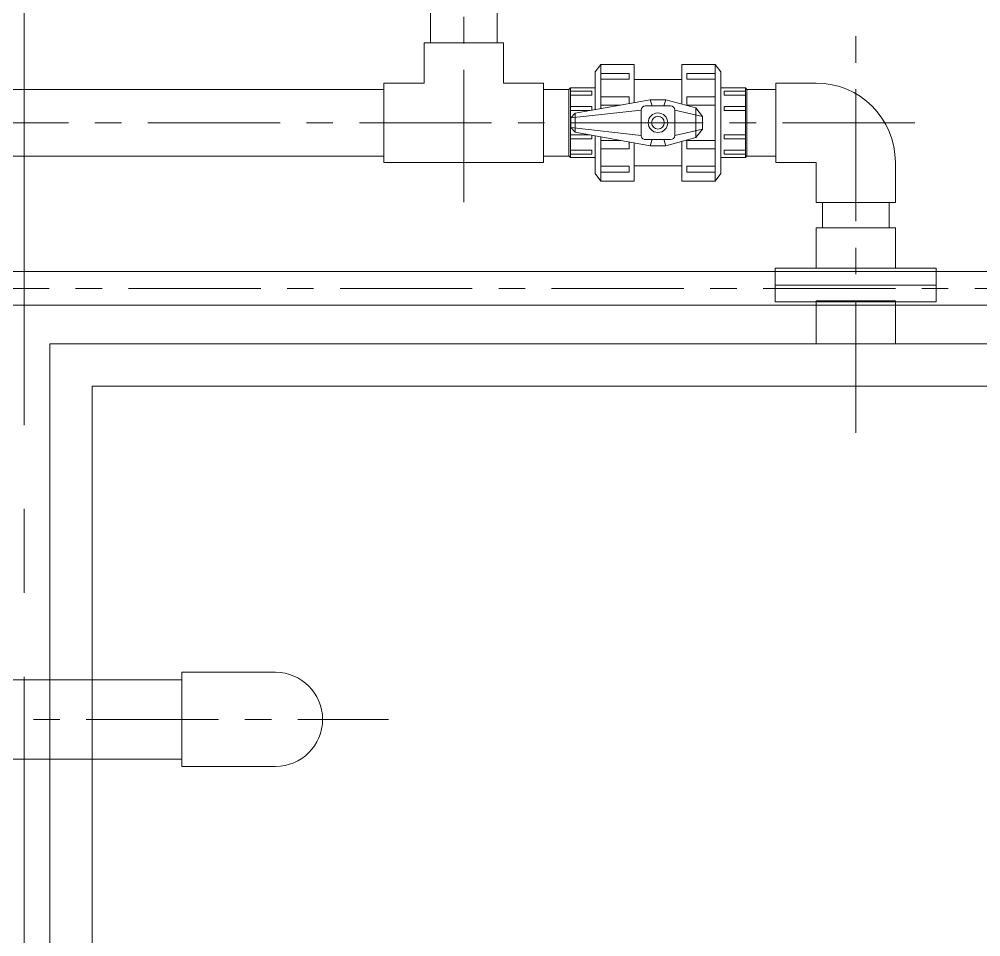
# Model space of a CAD drawing. Header units: millimetres. Extents: x 3795014 to 4300160, y 3869364 to 4016788.
# Drawn here: x 4223246 to 4224155, y 3923215 to 3924082 of the extents above; entities that cross this region are included whole.
import ezdxf

# ---------------------------------------------------------------- set-up
doc = ezdxf.new("R2010")
doc.units = ezdxf.units.MM
doc.linetypes.add('CENTER', pattern=[2, 1.25, -0.25, 0.25, -0.25])
doc.linetypes.add('осевая2', pattern=[28.575, 19.05, -3.175, 3.175, -3.175])
doc.layers.add('Дополнительная', color=7, linetype='Continuous', lineweight=18)
doc.layers.add('оси', color=7, linetype='осевая2', lineweight=13)

msp = doc.modelspace()

# ---------------------------------------------------------------- linework, layer by layer
at = {"layer": 'Дополнительная', "linetype": 'CENTER', "ltscale": 100}
for p, q in [((4223666.68, 3923909.59, 0), (4223666.69, 3924544.29, 0)), ((4224037.24, 3923691.38), (4224037.24, 3924074.45)), ((4222368.04, 3923984.59, 0), (4224103.49, 3923984.59, 0)), ((4221349.75, 3923827.94), (4225196.58, 3923827.94)), ((4220109.83, 3923420.38, 0), (4223595.55, 3923420.38, 0))]:
    msp.add_line(p, q, dxfattribs=at)
at = {"layer": 'Дополнительная', "ltscale": 25}
for p, q in [((4223629.18, 3924022.09, 0), (4223629.18, 3924060.09, 0)), ((4223629.18, 3924060.09, 0), (4223704.18, 3924060.09, 0)), ((4223704.18, 3924060.09, 0), (4223629.18, 3924060.09, 0)), ((4223629.18, 3924060.09, 0), (4223629.18, 3924022.09, 0)), ((4223629.18, 3924060.09, 0), (4223629.18, 3924022.09, 0)), ((4223629.18, 3924022.09, 0), (4223629.18, 3924060.09, 0)), ((4223704.18, 3924060.09, 0), (4223704.18, 3924022.09, 0)), ((4223704.18, 3924022.09, 0), (4223704.18, 3924060.09, 0)), ((4223796.28, 3924039.76, 0), (4223790.94, 3924032.76, 0)), ((4223796.28, 3924039.76, 0), (4223796.27, 3923997.93, 0)), ((4223796.28, 3924039.76, 0), (4223796.27, 3923997.93, 0)), ((4223796.28, 3924039.76, 0), (4223827.8, 3924039.75, 0)), ((4223827.8, 3924003.64, 0), (4223827.8, 3924039.75, 0)), ((4223872.77, 3924002.26, 0), (4223872.77, 3924039.75, 0)), ((4223872.77, 3924039.75, 0), (4223904.3, 3924039.74, 0)), ((4223904.3, 3924039.74, 0), (4223904.28, 3923929.45, 0)), ((4223904.3, 3924039.74, 0), (4223909.63, 3924032.75, 0)), ((4223790.93, 3923996.96, 0), (4223790.94, 3924032.76, 0)), ((4223823.09, 3924031.25, 0), (4223796.28, 3924031.26, 0)), ((4223823.09, 3924025.68, 0), (4223823.09, 3924031.25, 0)), ((4223877.48, 3924025.67, 0), (4223877.48, 3924031.25, 0)), ((4223877.48, 3924031.25, 0), (4223904.29, 3924031.24, 0)), ((4223909.63, 3923984.6, 0), (4223909.63, 3924032.75, 0)), ((4223591.18, 3923947.09, 0), (4223591.18, 3924022.09, 0)), ((4223591.18, 3924022.09, 0), (4223629.18, 3924022.09, 0)), ((4223742.18, 3924022.09, 0), (4223704.18, 3924022.09, 0)), ((4223742.18, 3923947.09, 0), (4223742.18, 3924022.09, 0)), ((4223796.28, 3924025.68, 0), (4223823.09, 3924025.68, 0)), ((4223827.8, 3924025.44, 0), (4223839.75, 3924025.43, 0)), ((4223839.75, 3924025.43, 0), (4223872.77, 3924025.43, 0)), ((4223904.29, 3924025.67, 0), (4223877.48, 3924025.67, 0)), ((4223999.74, 3924022.09, 0), (4223961.74, 3924022.09, 0)), ((4223961.74, 3924022.09, 0), (4223961.74, 3923947.09, 0)), ((4223767.64, 3924017.59, 0), (4223766.14, 3924016.04, 0)), ((4223766.14, 3924016.04, 0), (4223766.14, 3923953.19, 0)), ((4223766.14, 3924016.04, 0), (4223766.14, 3923953.19, 0)), ((4223767.64, 3924017.59, 0), (4223767.63, 3923951.64, 0)), ((4223767.64, 3924017.59, 0), (4223767.63, 3923951.64, 0)), ((4223767.64, 3924017.59, 0), (4223790.94, 3924017.58, 0)), ((4223787.73, 3924014.42, 0), (4223767.64, 3924014.42, 0)), ((4223767.64, 3924014.42, 0), (4223767.64, 3924010.68, 0)), ((4223787.73, 3924010.68, 0), (4223787.73, 3924014.42, 0)), ((4223932.93, 3924017.57, 0), (4223909.63, 3924017.57, 0)), ((4223909.63, 3923956.17, 0), (4223909.63, 3924013.02, 0)), ((4223912.84, 3924014.4, 0), (4223932.93, 3924014.4, 0)), ((4223912.84, 3924010.66, 0), (4223912.84, 3924014.4, 0)), ((4223932.93, 3924017.57, 0), (4223932.92, 3923951.62, 0)), ((4223932.93, 3924017.57, 0), (4223932.92, 3923951.62, 0)), ((4223932.93, 3924017.57, 0), (4223934.42, 3924016.02, 0)), ((4223932.93, 3924014.4, 0), (4223932.93, 3924010.66, 0)), ((4223934.42, 3924016.02, 0), (4223934.42, 3923953.17, 0)), ((4223934.42, 3924016.02, 0), (4223934.42, 3923953.17, 0)), ((4223767.64, 3924010.68, 0), (4223787.73, 3924010.68, 0)), ((4223842.78, 3924006.35, 0), (4223772.02, 3923993.53, 0)), ((4223823.09, 3924009.15, 0), (4223796.27, 3924009.16, 0)), ((4223823.09, 3924002.78, 0), (4223823.09, 3924009.15, 0)), ((4223844.79, 3924000.54, 0), (4223842.78, 3924006.35, 0)), ((4223857.79, 3924006.35, 0), (4223842.78, 3924006.35, 0)), ((4223855.78, 3924000.53, 0), (4223857.79, 3924006.35, 0)), ((4223886.16, 3923998.61, 0), (4223857.79, 3924006.35, 0)), ((4223877.48, 3924001.27, 0), (4223877.48, 3924009.15, 0)), ((4223877.48, 3924009.15, 0), (4223904.29, 3924009.15, 0)), ((4223932.93, 3924010.66, 0), (4223912.84, 3924010.66, 0)), ((4223787.73, 3923999.84, 0), (4223767.64, 3923999.85, 0)), ((4223767.64, 3923999.85, 0), (4223767.64, 3923996.1, 0)), ((4223767.64, 3923996.1, 0), (4223786.19, 3923996.1, 0)), ((4223834.35, 3923996.58, 0), (4223767.77, 3923989.23, 0)), ((4223787.73, 3923996.38, 0), (4223787.73, 3923999.84, 0)), ((4223796.27, 3924001.28, 0), (4223814.77, 3924001.28, 0)), ((4223834.35, 3923996.58, 0), (4223834.35, 3923984.61, 0)), ((4223862.25, 3924000.53, 0), (4223838.31, 3924000.54, 0)), ((4223866.21, 3923996.57, 0), (4223866.21, 3923984.6, 0)), ((4223892.29, 3923990.55, 0), (4223866.21, 3923996.57, 0)), ((4223904.29, 3924001.27, 0), (4223877.48, 3924001.27, 0)), ((4223892.29, 3923990.55, 0), (4223886.16, 3923998.61, 0)), ((4223886.16, 3923998.61, 0), (4223886.16, 3923970.59, 0)), ((4223912.83, 3923999.83, 0), (4223932.93, 3923999.83, 0)), ((4223912.83, 3923996.09, 0), (4223912.83, 3923999.83, 0)), ((4223932.93, 3923996.09, 0), (4223912.83, 3923996.09, 0)), ((4223932.93, 3923999.83, 0), (4223932.93, 3923996.09, 0)), ((4223767.77, 3923989.23, 0), (4223772.02, 3923993.53, 0)), ((4223767.77, 3923989.23, 0), (4223767.77, 3923979.99, 0)), ((4223772.02, 3923993.53, 0), (4223772.01, 3923975.69, 0)), ((4223892.29, 3923990.55, 0), (4223892.29, 3923978.65, 0)), ((4223767.77, 3923979.99, 0), (4223772.01, 3923975.69, 0)), ((4223834.35, 3923972.63, 0), (4223767.77, 3923979.99, 0)), ((4223834.35, 3923984.61, 0), (4223834.35, 3923972.63, 0)), ((4223866.21, 3923984.6, 0), (4223866.21, 3923972.63, 0)), ((4223892.29, 3923978.65, 0), (4223866.21, 3923972.63, 0)), ((4223892.29, 3923978.65, 0), (4223886.16, 3923970.59, 0)), ((4223909.63, 3923984.6, 0), (4223909.62, 3923936.44, 0)), ((4223767.63, 3923966.34, 0), (4223767.63, 3923975.22, 0)), ((4223767.63, 3923973.12, 0), (4223786.19, 3923973.12, 0)), ((4223787.73, 3923969.38, 0), (4223767.63, 3923969.38, 0)), ((4223842.78, 3923962.86, 0), (4223772.01, 3923975.69, 0)), ((4223787.73, 3923972.84, 0), (4223787.73, 3923969.38, 0)), ((4223790.93, 3923972.26, 0), (4223790.93, 3923936.46, 0)), ((4223796.27, 3923971.29, 0), (4223796.27, 3923929.46, 0)), ((4223796.27, 3923971.29, 0), (4223796.27, 3923929.46, 0)), ((4223796.27, 3923967.94, 0), (4223814.77, 3923967.94, 0)), ((4223862.25, 3923968.67, 0), (4223838.31, 3923968.67, 0)), ((4223844.78, 3923968.67, 0), (4223842.78, 3923962.86, 0)), ((4223855.78, 3923968.67, 0), (4223857.78, 3923962.86, 0)), ((4223886.16, 3923970.59, 0), (4223857.78, 3923962.86, 0)), ((4223872.76, 3923929.46, 0), (4223872.77, 3923966.94, 0)), ((4223904.29, 3923967.93, 0), (4223877.47, 3923967.93, 0)), ((4223877.47, 3923967.93, 0), (4223877.47, 3923960.05, 0)), ((4223932.93, 3923973.1, 0), (4223912.83, 3923973.11, 0)), ((4223912.83, 3923973.11, 0), (4223912.83, 3923969.36, 0)), ((4223912.83, 3923969.36, 0), (4223932.93, 3923969.36, 0)), ((4223932.93, 3923969.36, 0), (4223932.93, 3923973.1, 0)), ((4223767.63, 3923958.55, 0), (4223787.73, 3923958.55, 0)), ((4223767.63, 3923954.81, 0), (4223767.63, 3923958.55, 0)), ((4223787.73, 3923958.55, 0), (4223787.73, 3923954.8, 0)), ((4223823.08, 3923960.06, 0), (4223796.27, 3923960.06, 0)), ((4223823.08, 3923966.43, 0), (4223823.08, 3923960.06, 0)), ((4223827.79, 3923929.46, 0), (4223827.79, 3923965.58, 0)), ((4223857.78, 3923962.86, 0), (4223842.78, 3923962.86, 0)), ((4223877.47, 3923960.05, 0), (4223904.29, 3923960.05, 0)), ((4223932.92, 3923958.53, 0), (4223912.83, 3923958.53, 0)), ((4223912.83, 3923958.53, 0), (4223912.83, 3923954.79, 0)), ((4223932.92, 3923954.79, 0), (4223932.92, 3923958.53, 0)), ((4223767.63, 3923951.64, 0), (4223766.14, 3923953.19, 0)), ((4223787.73, 3923954.8, 0), (4223767.63, 3923954.81, 0)), ((4223767.63, 3923951.64, 0), (4223790.93, 3923951.64, 0)), ((4223932.92, 3923951.62, 0), (4223909.63, 3923951.62, 0)), ((4223912.83, 3923954.79, 0), (4223932.92, 3923954.79, 0)), ((4223932.92, 3923951.62, 0), (4223934.42, 3923953.17, 0)), ((4223704.18, 3923947.09, 0), (4223591.18, 3923947.09, 0)), ((4223704.18, 3923947.09, 0), (4223742.18, 3923947.09, 0)), ((4223796.27, 3923943.54, 0), (4223823.08, 3923943.54, 0)), ((4223823.08, 3923943.54, 0), (4223823.08, 3923937.96, 0)), ((4223827.79, 3923943.78, 0), (4223834.35, 3923943.78, 0)), ((4223834.35, 3923943.78, 0), (4223872.76, 3923943.77, 0)), ((4223904.28, 3923943.53, 0), (4223877.47, 3923943.53, 0)), ((4223877.47, 3923943.53, 0), (4223877.47, 3923937.95, 0)), ((4223961.74, 3923947.09, 0), (4223999.74, 3923947.09, 0)), ((4223999.74, 3923909.09, 0), (4223999.74, 3923947.09, 0)), ((4223999.74, 3923947.09, 0), (4223999.74, 3923909.09, 0)), ((4224074.74, 3923947.09, 0), (4224074.74, 3923909.09, 0)), ((4224074.74, 3923909.09, 0), (4224074.74, 3923947.09, 0)), ((4223796.27, 3923929.46, 0), (4223790.93, 3923936.46, 0)), ((4223823.08, 3923937.96, 0), (4223796.27, 3923937.96, 0)), ((4223877.47, 3923937.95, 0), (4223904.28, 3923937.95, 0)), ((4223904.28, 3923929.45, 0), (4223909.62, 3923936.44, 0)), ((4223796.27, 3923929.46, 0), (4223827.79, 3923929.46, 0)), ((4223904.28, 3923929.45, 0), (4223872.76, 3923929.46, 0)), ((4224074.74, 3923909.09, 0), (4223999.74, 3923909.09, 0)), ((4223999.74, 3923909.09, 0), (4224074.74, 3923909.09, 0)), ((4223488.74, 3923464.88, 0), (4223400.24, 3923464.88, 0)), ((4223400.24, 3923464.88, 0), (4223400.24, 3923375.88, 0)), ((4223400.24, 3923375.88, 0), (4223488.74, 3923375.88, 0))]:
    msp.add_line(p, q, dxfattribs=at)
at = {"layer": 'Дополнительная', "ltscale": 25, "elevation": 0}
for points in [[(4223635.18, 3924060.09), (4223698.18, 3924060.09), (4223698.18, 3924288.04), (4223635.18, 3924288.04)], [(4222890.21, 3923953.09), (4222890.21, 3924016.09), (4223591.18, 3924016.09), (4223591.18, 3923953.09)], [(4223742.18, 3923953.09), (4223742.18, 3924016.09), (4223766.14, 3924016.09), (4223766.14, 3923953.09)], [(4223961.74, 3923953.09), (4223961.74, 3924016.09), (4223934.42, 3924016.09), (4223934.42, 3923953.09)], [(4224068.74, 3923909.09), (4224005.74, 3923909.09), (4224005.74, 3923885.14), (4224068.74, 3923885.14)], [(4223999.74, 3923847.14), (4224074.74, 3923847.14), (4224074.74, 3923885.14), (4223999.74, 3923885.14)], [(4223961.24, 3923831.14), (4224113.24, 3923831.14), (4224113.24, 3923847.14), (4223961.24, 3923847.14)], [(4223961.24, 3923815.14), (4224113.24, 3923815.14), (4224113.24, 3923831.14), (4223961.24, 3923831.14)], [(4223400.24, 3923457.88), (4221731.21, 3923457.88), (4221731.21, 3923382.88), (4223400.24, 3923382.88)]]:
    msp.add_lwpolyline(points, close=True, dxfattribs=at)
at = {"layer": 'Дополнительная', "ltscale": 25}
for points in [[(4221462.67, 3923843.94), (4225052.68, 3923843.94), (4225052.68, 3923811.94), (4221462.67, 3923811.94)], [(4223999.74, 3923775.59), (4224074.74, 3923775.59), (4224074.74, 3923816.04), (4223999.74, 3923816.04)], [(4225075.53, 3921975.59), (4223275.53, 3921975.59), (4223275.53, 3923775.59), (4225075.53, 3923775.59)], [(4225035.53, 3922015.59), (4223315.53, 3922015.59), (4223315.53, 3923735.59), (4225035.53, 3923735.59)]]:
    msp.add_lwpolyline(points, close=True, dxfattribs=at)
for radius in [9.23, 5.95]:
    msp.add_circle((4223850.28, 3923984.6, 0), radius, dxfattribs=at)
for centre, radius, start, end in [((4223999.74, 3923947.09, 0), 75, 0, 90), ((4223838.31, 3923996.58, 0), 3.96, 89.99371, 179.99371), ((4223862.25, 3923996.57, 0), 3.96, 359.99371, 89.99371), ((4223838.31, 3923972.63, 0), 3.96, 179.99371, 269.99371), ((4223862.25, 3923972.63, 0), 3.96, 269.99371, 359.99371), ((4223488.74, 3923420.38, 0), 44.5, 270, 90)]:
    msp.add_arc(centre, radius, start, end, dxfattribs=at)
at = {"layer": 'оси', "ltscale": 25}
msp.add_line((4223251, 3929175.59), (4223251, 3920275.59), dxfattribs=at)

doc.saveas('drawing.dxf')
